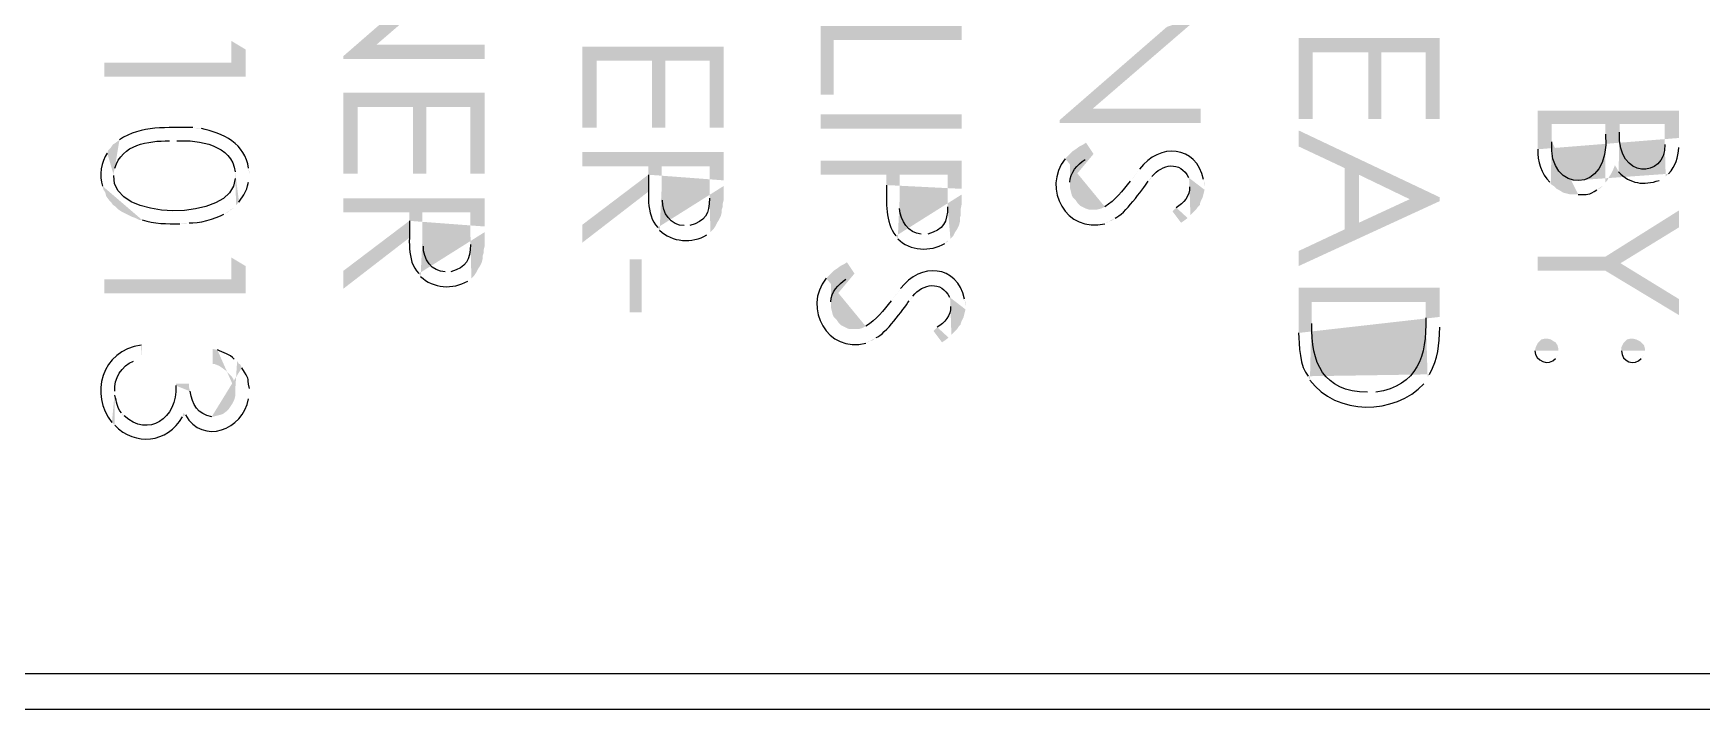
# Model space of a CAD drawing. Header units: inches. Extents: x -167 to 6071, y -6287 to -2731.
# Drawn here: x 1566 to 1660.6, y -6287.3 to -6249 of the extents above; entities that cross this region are included whole.
import ezdxf

# ---------------------------------------------------------------- set-up
doc = ezdxf.new("R2010")
doc.units = ezdxf.units.IN
doc.header["$LTSCALE"] = 96
doc.header["$MEASUREMENT"] = 0
doc.layers.add('PDF_Geometry', color=7, linetype='Continuous', true_color=0x4a4a4a)
doc.layers.add('PDF_Solid Fills', color=7, linetype='Continuous')

msp = doc.modelspace()

# ---------------------------------------------------------------- hatches: boundary and pattern name
at = {"layer": 'PDF_Solid Fills', "transparency": 33554559}
for points in [[(1618.623, -6249.375), (1618.623, -6248.575), (1610.623, -6248.575), (1610.623, -6252.469), (1611.37, -6252.469), (1611.37, -6249.375)], [(1645.717, -6253.855), (1645.717, -6249.269), (1637.717, -6249.269), (1637.717, -6253.855), (1638.517, -6253.855), (1638.517, -6250.069), (1641.663, -6250.069), (1641.663, -6253.855), (1642.41, -6253.855), (1642.41, -6250.069), (1644.917, -6250.069), (1644.917, -6253.855)], [(1578.037, -6251.455), (1578.037, -6249.909), (1577.237, -6249.429), (1577.237, -6250.655), (1570.037, -6250.655), (1570.037, -6251.455)], [(1591.583, -6250.442), (1591.583, -6249.642), (1585.45, -6249.642), (1583.583, -6250.282), (1583.583, -6250.442)], [(1605.13, -6254.335), (1605.13, -6249.749), (1597.13, -6249.749), (1597.13, -6254.335), (1597.93, -6254.335), (1597.93, -6250.549), (1601.077, -6250.549), (1601.077, -6254.335), (1601.823, -6254.335), (1601.823, -6250.549), (1604.33, -6250.549), (1604.33, -6254.335)], [(1591.583, -6256.949), (1591.583, -6252.362), (1583.583, -6252.362), (1583.583, -6256.949), (1584.383, -6256.949), (1584.383, -6253.162), (1587.53, -6253.162), (1587.53, -6256.949), (1588.277, -6256.949), (1588.277, -6253.162), (1590.783, -6253.162), (1590.783, -6256.949)], [(1632.17, -6254.069), (1632.17, -6253.269), (1626.037, -6253.269), (1624.17, -6253.909), (1624.17, -6254.069)], [(1645.717, -6258.495), (1645.717, -6258.282), (1637.717, -6254.495), (1637.717, -6255.402), (1640.33, -6256.629), (1640.33, -6260.095), (1641.13, -6257.002), (1644.01, -6258.389)], [(1645.717, -6258.495), (1644.01, -6258.389), (1641.13, -6259.722), (1641.13, -6257.002), (1640.33, -6260.095), (1637.717, -6261.322), (1637.717, -6262.175)], [(1659.263, -6264.949), (1659.263, -6264.042), (1655.957, -6262.015), (1655.103, -6261.642), (1651.263, -6261.642), (1651.263, -6262.442), (1655.103, -6262.442)], [(1578.037, -6263.722), (1578.037, -6262.175), (1577.237, -6261.695), (1577.237, -6262.922), (1570.037, -6262.922), (1570.037, -6263.722)]]:
    msp.add_hatch(color=256, dxfattribs=at).paths.add_polyline_path(points)
h = msp.add_hatch(color=256, dxfattribs=at)
h.paths.add_polyline_path([(1659.263, -6254.922), (1659.263, -6253.375), (1651.263, -6253.375), (1651.263, -6255.562)], flags=0)
h.paths.add_polyline_path([(1651.957, -6257.429), (1652.01, -6257.535), (1652.063, -6254.122), (1655.103, -6254.122), (1655.103, -6257.429), (1655.21, -6257.322), (1655.317, -6257.109), (1655.423, -6256.949), (1655.53, -6256.735), (1655.637, -6256.469), (1655.743, -6256.629), (1655.85, -6256.842), (1655.903, -6254.122), (1658.463, -6254.122), (1658.463, -6255.082), (1658.517, -6257.109), (1658.677, -6256.949)], flags=0)
h.paths.add_polyline_path([(1659.263, -6255.455), (1659.263, -6255.189)], flags=0)
h = msp.add_hatch(color=256, dxfattribs=at)
h.paths.add_polyline_path([(1578.25, -6257.002), (1578.25, -6256.842), (1578.197, -6256.629)], flags=0)
h.paths.add_polyline_path([(1575.53, -6254.389), (1575.317, -6254.389), (1575.05, -6254.335)], flags=0)
h.paths.add_polyline_path([(1570.89, -6255.029), (1570.677, -6255.189), (1570.517, -6255.295), (1570.57, -6257.055), (1570.57, -6256.842), (1570.623, -6256.629)], flags=0)
h.paths.add_polyline_path([(1573.717, -6255.082), (1574.143, -6255.082)], flags=0)
h.paths.add_polyline_path([(1577.45, -6256.842), (1577.503, -6257.055), (1577.503, -6258.709), (1577.663, -6258.549)], flags=0)
h.paths.add_polyline_path([(1578.197, -6257.429), (1578.25, -6257.215)], flags=0)
h = msp.add_hatch(color=256, dxfattribs=at)
h.paths.add_polyline_path([(1655.103, -6257.429), (1655.103, -6254.602), (1655.103, -6254.709)], flags=0)
h.paths.add_polyline_path([(1652.063, -6255.135), (1652.063, -6254.122), (1652.01, -6257.535), (1652.17, -6257.642), (1652.33, -6257.802), (1652.543, -6257.909), (1652.703, -6258.015), (1653.13, -6258.122), (1653.557, -6258.122)], flags=0)
h.paths.add_polyline_path([(1654.623, -6257.855), (1654.837, -6257.749), (1654.997, -6257.589)], flags=0)
h = msp.add_hatch(color=256, dxfattribs=at)
h.paths.add_polyline_path([(1658.517, -6257.109), (1658.463, -6255.082), (1658.463, -6255.295)], flags=0)
h.paths.add_polyline_path([(1655.903, -6254.602), (1655.903, -6254.122), (1655.85, -6256.842)], flags=0)
h.paths.add_polyline_path([(1658.143, -6257.322), (1658.357, -6257.215)], flags=0)
h = msp.add_hatch(color=256, dxfattribs=at)
h.paths.add_polyline_path([(1577.503, -6258.709), (1577.503, -6257.055), (1577.45, -6257.215)], flags=0)
h.paths.add_polyline_path([(1570.57, -6257.055), (1570.517, -6255.295), (1570.41, -6255.455), (1570.25, -6255.615), (1570.197, -6255.775)], flags=0)
h.paths.add_polyline_path([(1569.93, -6257.642), (1569.983, -6257.855), (1570.09, -6258.015), (1570.143, -6258.229), (1570.303, -6258.442), (1570.41, -6258.549), (1570.517, -6258.709), (1570.677, -6258.815), (1570.837, -6258.975), (1570.997, -6259.082), (1571.637, -6259.402), (1571.797, -6259.455), (1572.01, -6259.562), (1572.17, -6259.562)], flags=0)
h.paths.add_polyline_path([(1574.303, -6259.775), (1574.57, -6259.775), (1574.837, -6259.722)], flags=0)
h.paths.add_polyline_path([(1576.81, -6259.242), (1577.023, -6259.135), (1577.183, -6258.975), (1577.397, -6258.869)], flags=0)
h = msp.add_hatch(color=256, dxfattribs=at)
h.paths.add_polyline_path([(1605.13, -6257.322), (1605.13, -6255.722), (1597.13, -6255.722), (1597.13, -6256.522), (1600.863, -6256.522), (1600.863, -6257.002)], flags=0)
h.paths.add_polyline_path([(1601.397, -6259.989), (1601.503, -6260.149), (1601.61, -6257.909), (1601.61, -6256.522), (1604.33, -6256.522), (1604.33, -6257.909), (1604.383, -6260.255), (1604.543, -6260.095), (1604.65, -6259.935), (1604.757, -6259.722), (1604.863, -6259.562), (1604.97, -6259.349), (1605.023, -6259.135), (1605.023, -6258.975), (1605.077, -6258.815), (1605.077, -6258.655), (1605.13, -6258.442), (1605.13, -6257.642)], flags=0)
h = msp.add_hatch(color=256, dxfattribs=at)
h.paths.add_polyline_path([(1632.383, -6257.642), (1632.383, -6257.482), (1632.33, -6257.269)], flags=0)
h.paths.add_polyline_path([(1628.703, -6256.682), (1628.383, -6257.109), (1628.17, -6257.375)], flags=0)
h.paths.add_polyline_path([(1626.73, -6258.815), (1626.517, -6258.922), (1626.303, -6258.975), (1625.823, -6258.975), (1625.663, -6258.922), (1625.45, -6258.815), (1625.343, -6258.762), (1625.183, -6258.602), (1625.077, -6258.442), (1624.917, -6258.282), (1624.863, -6258.175), (1624.81, -6257.962), (1624.757, -6257.749), (1624.757, -6255.829), (1624.597, -6255.989), (1624.49, -6256.095)], flags=0)
h.paths.add_polyline_path([(1626.73, -6259.775), (1626.89, -6259.669), (1627.103, -6259.615), (1627.317, -6259.455)], flags=0)
h.paths.add_polyline_path([(1629.183, -6257.375), (1629.343, -6257.215), (1629.397, -6257.109)], flags=0)
h.paths.add_polyline_path([(1631.477, -6257.162), (1631.53, -6257.375), (1631.53, -6257.589), (1631.583, -6259.295), (1631.743, -6259.135), (1631.903, -6258.975), (1632.01, -6258.815), (1632.117, -6258.709), (1632.117, -6258.655), (1632.17, -6258.495), (1632.277, -6258.282), (1632.383, -6257.855)], flags=0)
h = msp.add_hatch(color=256, dxfattribs=at)
h.paths.add_polyline_path([(1626.09, -6255.829), (1625.663, -6255.189), (1625.503, -6255.295), (1625.29, -6255.402), (1625.077, -6255.562), (1624.917, -6255.669), (1624.757, -6255.829), (1624.757, -6257.535), (1624.757, -6257.429)], flags=0)
h.paths.add_polyline_path([(1625.61, -6256.149), (1625.823, -6255.989)], flags=0)
h = msp.add_hatch(color=256, dxfattribs=at)
h.paths.add_polyline_path([(1618.623, -6257.802), (1618.623, -6256.202), (1610.623, -6256.202), (1610.623, -6257.002), (1614.357, -6257.002), (1614.357, -6257.589)], flags=0)
h.paths.add_polyline_path([(1614.89, -6260.469), (1614.997, -6260.629), (1615.103, -6258.389), (1615.103, -6257.002), (1617.823, -6257.002), (1617.823, -6258.442), (1617.983, -6260.629), (1618.143, -6260.469), (1618.25, -6260.255), (1618.357, -6260.095), (1618.463, -6259.882), (1618.517, -6259.669), (1618.517, -6259.455), (1618.57, -6259.295), (1618.57, -6258.922), (1618.623, -6258.655), (1618.623, -6258.122)], flags=0)
h = msp.add_hatch(color=256, dxfattribs=at)
h.paths.add_polyline_path([(1631.583, -6259.295), (1631.53, -6257.589), (1631.53, -6257.695)], flags=0)
h.paths.add_polyline_path([(1630.783, -6258.869), (1630.57, -6259.082), (1631.05, -6259.722), (1631.21, -6259.615), (1631.423, -6259.455)], flags=0)
h = msp.add_hatch(color=256, dxfattribs=at)
h.paths.add_polyline_path([(1591.583, -6259.935), (1591.583, -6258.335), (1583.583, -6258.335), (1583.583, -6259.135), (1587.317, -6259.135), (1587.317, -6259.615)], flags=0)
h.paths.add_polyline_path([(1587.85, -6262.602), (1587.957, -6262.762), (1588.063, -6260.522), (1588.063, -6259.135), (1590.783, -6259.135), (1590.783, -6260.522), (1590.837, -6262.869), (1590.997, -6262.709), (1591.103, -6262.549), (1591.21, -6262.335), (1591.317, -6262.175), (1591.423, -6261.962), (1591.477, -6261.749), (1591.477, -6261.589), (1591.53, -6261.429), (1591.53, -6261.269), (1591.583, -6261.055), (1591.583, -6260.255)], flags=0)
h = msp.add_hatch(color=256, dxfattribs=at)
h.paths.add_polyline_path([(1604.383, -6260.255), (1604.33, -6257.909), (1604.33, -6258.335)], flags=0)
h.paths.add_polyline_path([(1603.21, -6259.882), (1602.89, -6259.882)], flags=0)
h.paths.add_polyline_path([(1601.663, -6258.442), (1601.61, -6258.175), (1601.61, -6257.909), (1601.503, -6260.149)], flags=0)
h.paths.add_polyline_path([(1604.17, -6260.415), (1604.33, -6260.309)], flags=0)
h = msp.add_hatch(color=256, dxfattribs=at)
h.paths.add_polyline_path([(1617.983, -6260.629), (1617.823, -6258.442), (1617.823, -6258.815)], flags=0)
h.paths.add_polyline_path([(1616.703, -6260.362), (1616.33, -6260.362)], flags=0)
h.paths.add_polyline_path([(1615.103, -6258.922), (1615.103, -6258.389), (1614.997, -6260.629)], flags=0)
h.paths.add_polyline_path([(1617.663, -6260.895), (1617.823, -6260.789), (1617.823, -6260.735)], flags=0)
h = msp.add_hatch(color=256, dxfattribs=at)
h.paths.add_polyline_path([(1590.837, -6262.869), (1590.783, -6260.522), (1590.783, -6260.949)], flags=0)
h.paths.add_polyline_path([(1589.663, -6262.495), (1589.343, -6262.495)], flags=0)
h.paths.add_polyline_path([(1588.117, -6261.055), (1588.063, -6260.789), (1588.063, -6260.522), (1587.957, -6262.762)], flags=0)
h.paths.add_polyline_path([(1590.623, -6263.029), (1590.783, -6262.922)], flags=0)
h = msp.add_hatch(color=256, dxfattribs=at)
h.paths.add_polyline_path([(1612.543, -6262.602), (1612.117, -6261.962), (1611.957, -6262.069), (1611.743, -6262.175), (1611.53, -6262.335), (1611.37, -6262.442), (1611.21, -6262.602), (1611.21, -6264.309), (1611.21, -6264.202)], flags=0)
h.paths.add_polyline_path([(1612.063, -6262.922), (1612.277, -6262.762)], flags=0)
h = msp.add_hatch(color=256, dxfattribs=at)
h.paths.add_polyline_path([(1618.837, -6264.415), (1618.837, -6264.255), (1618.783, -6264.042)], flags=0)
h.paths.add_polyline_path([(1615.157, -6263.455), (1614.997, -6263.669), (1614.837, -6263.882), (1614.623, -6264.149)], flags=0)
h.paths.add_polyline_path([(1613.183, -6265.589), (1612.97, -6265.695), (1612.757, -6265.749), (1612.277, -6265.749), (1612.117, -6265.695), (1611.903, -6265.589), (1611.797, -6265.535), (1611.637, -6265.375), (1611.53, -6265.215), (1611.37, -6265.055), (1611.317, -6264.949), (1611.263, -6264.735), (1611.21, -6264.522), (1611.21, -6262.602), (1611.05, -6262.762), (1610.943, -6262.869)], flags=0)
h.paths.add_polyline_path([(1613.183, -6266.549), (1613.343, -6266.442), (1613.557, -6266.389), (1613.77, -6266.229)], flags=0)
h.paths.add_polyline_path([(1615.637, -6264.149), (1615.797, -6263.989), (1615.85, -6263.882)], flags=0)
h.paths.add_polyline_path([(1617.93, -6263.935), (1617.983, -6264.149), (1617.983, -6264.362), (1618.037, -6266.069), (1618.197, -6265.909), (1618.357, -6265.749), (1618.463, -6265.589), (1618.57, -6265.482), (1618.57, -6265.429), (1618.623, -6265.269), (1618.73, -6265.055), (1618.783, -6264.842), (1618.837, -6264.629)], flags=0)
h = msp.add_hatch(color=256, dxfattribs=at)
h.paths.add_polyline_path([(1645.717, -6265.055), (1645.717, -6263.402), (1637.717, -6263.402), (1637.717, -6265.962)], flags=0)
h.paths.add_polyline_path([(1638.25, -6268.415), (1638.357, -6268.629), (1638.463, -6264.202), (1644.917, -6264.202), (1644.917, -6264.735), (1645.023, -6268.469), (1645.13, -6268.309)], flags=0)
h.paths.add_polyline_path([(1645.717, -6265.642), (1645.717, -6265.375)], flags=0)
h = msp.add_hatch(color=256, dxfattribs=at)
h.paths.add_polyline_path([(1618.037, -6266.069), (1617.983, -6264.362), (1617.983, -6264.469)], flags=0)
h.paths.add_polyline_path([(1617.237, -6265.642), (1617.023, -6265.855), (1617.503, -6266.495), (1617.663, -6266.389), (1617.877, -6266.229)], flags=0)
h = msp.add_hatch(color=256, dxfattribs=at)
h.paths.add_polyline_path([(1645.023, -6268.469), (1644.917, -6264.735), (1644.917, -6265.109)], flags=0)
h.paths.add_polyline_path([(1642.09, -6269.322), (1641.61, -6269.322)], flags=0)
h.paths.add_polyline_path([(1638.463, -6265.429), (1638.463, -6264.202), (1638.357, -6268.629)], flags=0)
h.paths.add_polyline_path([(1644.81, -6268.842), (1644.917, -6268.629)], flags=0)
h = msp.add_hatch(color=256, dxfattribs=at)
h.paths.add_polyline_path([(1652.437, -6266.975), (1652.437, -6266.869), (1652.383, -6266.655), (1652.277, -6266.495), (1652.17, -6266.442), (1652.01, -6266.335), (1651.797, -6266.282), (1651.69, -6266.282), (1651.477, -6266.335), (1651.263, -6266.549), (1651.157, -6266.762), (1651.103, -6266.975)], flags=0)
h.paths.add_polyline_path([(1652.277, -6267.402), (1652.33, -6267.349), (1652.437, -6267.189)], flags=0)
h = msp.add_hatch(color=256, dxfattribs=at)
h.paths.add_polyline_path([(1657.343, -6266.975), (1657.343, -6266.869), (1657.29, -6266.655), (1657.077, -6266.442), (1656.863, -6266.335), (1656.65, -6266.282), (1656.543, -6266.282), (1656.33, -6266.335), (1656.17, -6266.495), (1656.117, -6266.549), (1656.01, -6266.762), (1656.01, -6266.975)], flags=0)
h.paths.add_polyline_path([(1657.13, -6267.402), (1657.183, -6267.349), (1657.29, -6267.189)], flags=0)
h = msp.add_hatch(color=256, dxfattribs=at)
h.paths.add_polyline_path([(1572.17, -6267.402), (1572.17, -6266.602), (1572.117, -6266.655)], flags=0)
h.paths.add_polyline_path([(1570.463, -6271.029), (1570.623, -6271.189), (1570.623, -6269.269)], flags=0)
h.paths.add_polyline_path([(1571.69, -6267.562), (1571.903, -6267.455)], flags=0)
h = msp.add_hatch(color=256, dxfattribs=at)
h.paths.add_polyline_path([(1577.557, -6267.562), (1577.397, -6267.455)], flags=0)
h.paths.add_polyline_path([(1576.437, -6266.922), (1576.17, -6266.869), (1576.17, -6267.722), (1576.277, -6267.722), (1576.543, -6267.829), (1576.703, -6267.935), (1576.917, -6268.095), (1577.023, -6268.202), (1577.237, -6268.415), (1577.343, -6268.575), (1577.45, -6269.002), (1577.45, -6269.215)], flags=0)
h = msp.add_hatch(color=256, dxfattribs=at)
h.paths.add_polyline_path([(1578.25, -6269.215), (1578.25, -6269.109)], flags=0)
h.paths.add_polyline_path([(1577.823, -6267.935), (1577.717, -6267.722), (1577.663, -6267.722), (1577.557, -6267.562), (1577.45, -6269.215), (1577.45, -6269.535), (1577.397, -6269.749), (1577.29, -6269.962), (1577.077, -6270.282), (1576.97, -6270.389), (1576.757, -6270.549), (1576.597, -6270.602), (1576.383, -6270.655), (1576.17, -6270.709), (1576.117, -6270.709)], flags=0)
h.paths.add_polyline_path([(1574.89, -6269.269), (1574.837, -6269.055), (1574.837, -6268.842), (1574.09, -6268.842), (1574.09, -6268.949)], flags=0)
h.paths.add_polyline_path([(1571.157, -6270.655), (1571.103, -6270.655), (1570.997, -6270.495)], flags=0)
h.paths.add_polyline_path([(1570.623, -6269.482), (1570.623, -6269.269), (1570.623, -6271.189)], flags=0)
h.paths.add_polyline_path([(1574.463, -6270.709), (1574.517, -6270.495), (1574.623, -6270.602)], flags=0)
h.paths.add_polyline_path([(1578.197, -6269.695), (1578.25, -6269.429)], flags=0)

# ---------------------------------------------------------------- linework, layer by layer
at = {"layer": 'PDF_Geometry', "color": 7}
for points in [[(774.037, -6189.909), (1748.703, -6189.909), (1748.703, -6287.295), (774.037, -6287.295)], [(776.063, -6285.269), (776.063, -6191.882), (1746.73, -6191.882), (1746.73, -6285.269)]]:
    msp.add_lwpolyline(points, close=True, dxfattribs=at)
for points in [[(1575.05, -6254.335), (1573.641, -6254.357), (1572.111, -6254.182), (1570.89, -6255.029)], [(1574.143, -6255.082), (1575.405, -6255.021), (1577.262, -6255.319), (1577.45, -6256.842)], [(1578.197, -6256.629), (1578.059, -6255.277), (1576.724, -6254.621), (1575.53, -6254.389)], [(1655.103, -6254.709), (1655.421, -6258.217), (1651.79, -6258.057), (1652.063, -6255.135)], [(1658.463, -6255.295), (1658.527, -6257.22), (1655.744, -6257.316), (1655.903, -6254.602)], [(1570.197, -6255.775), (1569.846, -6256.268), (1569.708, -6257.068), (1569.93, -6257.642)], [(1570.623, -6256.629), (1571.038, -6255.271), (1572.502, -6255.085), (1573.717, -6255.082)], [(1632.33, -6257.269), (1631.923, -6255.319), (1629.812, -6255.186), (1628.703, -6256.682)], [(1651.263, -6255.562), (1651.26, -6256.232), (1651.443, -6256.963), (1651.957, -6257.429)], [(1658.677, -6256.949), (1659.13, -6256.479), (1659.184, -6256.048), (1659.263, -6255.455)], [(1624.49, -6256.095), (1623.123, -6257.795), (1624.576, -6260.34), (1626.73, -6259.775)], [(1624.757, -6257.429), (1624.754, -6256.882), (1625.174, -6256.429), (1625.61, -6256.149)], [(1629.397, -6257.109), (1629.971, -6256.391), (1631.009, -6256.208), (1631.477, -6257.162)], [(1655.85, -6256.842), (1656.494, -6257.524), (1657.27, -6257.623), (1658.143, -6257.322)], [(1577.45, -6257.215), (1577.391, -6259.696), (1570.384, -6259.663), (1570.57, -6257.055)], [(1577.663, -6258.549), (1577.981, -6258.054), (1578.075, -6258.043), (1578.197, -6257.429)], [(1600.863, -6257.002), (1600.916, -6257.964), (1600.669, -6259.226), (1601.397, -6259.989)], [(1614.357, -6257.589), (1614.374, -6258.59), (1614.261, -6259.647), (1614.89, -6260.469)], [(1628.17, -6257.375), (1627.734, -6257.908), (1627.318, -6258.448), (1626.73, -6258.815)], [(1627.317, -6259.455), (1627.832, -6259.264), (1628.873, -6257.839), (1629.183, -6257.375)], [(1631.53, -6257.695), (1631.582, -6258.196), (1631.177, -6258.624), (1630.783, -6258.869)], [(1653.557, -6258.122), (1654.087, -6258.118), (1654.151, -6258.183), (1654.623, -6257.855)], [(1602.89, -6259.882), (1602.146, -6259.902), (1601.624, -6259.146), (1601.663, -6258.442)], [(1604.33, -6258.335), (1604.31, -6259.211), (1604.116, -6259.634), (1603.21, -6259.882)], [(1572.17, -6259.562), (1572.864, -6259.783), (1573.58, -6259.792), (1574.303, -6259.775)], [(1574.837, -6259.722), (1575.331, -6259.796), (1576.347, -6259.466), (1576.81, -6259.242)], [(1587.317, -6259.615), (1587.369, -6260.577), (1587.122, -6261.839), (1587.85, -6262.602)], [(1616.33, -6260.362), (1615.574, -6260.331), (1615.158, -6259.607), (1615.103, -6258.922)], [(1617.823, -6258.815), (1617.804, -6259.691), (1617.61, -6260.114), (1616.703, -6260.362)], [(1601.503, -6260.149), (1602.197, -6260.829), (1603.349, -6260.908), (1604.17, -6260.415)], [(1614.997, -6260.629), (1615.678, -6261.339), (1616.846, -6261.374), (1617.663, -6260.895)], [(1589.343, -6262.495), (1588.599, -6262.515), (1588.078, -6261.759), (1588.117, -6261.055)], [(1590.783, -6260.949), (1590.764, -6261.824), (1590.57, -6262.247), (1589.663, -6262.495)], [(1618.783, -6264.042), (1618.377, -6262.093), (1616.265, -6261.959), (1615.157, -6263.455)], [(1587.957, -6262.762), (1588.65, -6263.442), (1589.802, -6263.52), (1590.623, -6263.029)], [(1610.943, -6262.869), (1609.576, -6264.568), (1611.03, -6267.113), (1613.183, -6266.549)], [(1611.21, -6264.202), (1611.206, -6263.655), (1611.627, -6263.202), (1612.063, -6262.922)], [(1615.85, -6263.882), (1616.424, -6263.165), (1617.462, -6262.982), (1617.93, -6263.935)], [(1614.623, -6264.149), (1614.188, -6264.68), (1613.772, -6265.222), (1613.183, -6265.589)], [(1613.77, -6266.229), (1614.286, -6266.037), (1615.326, -6264.614), (1615.637, -6264.149)], [(1617.983, -6264.469), (1618.035, -6264.969), (1617.63, -6265.399), (1617.237, -6265.642)], [(1641.61, -6269.322), (1639.088, -6269.28), (1638.417, -6267.667), (1638.463, -6265.429)], [(1644.917, -6265.109), (1644.977, -6267.276), (1644.476, -6268.938), (1642.09, -6269.322)], [(1637.717, -6265.962), (1637.726, -6266.618), (1637.793, -6267.913), (1638.25, -6268.415)], [(1645.13, -6268.309), (1645.669, -6267.362), (1645.645, -6266.698), (1645.717, -6265.642)], [(1572.117, -6266.655), (1569.879, -6266.928), (1569.181, -6269.502), (1570.463, -6271.029)], [(1577.397, -6267.455), (1577.156, -6267.152), (1576.76, -6267.089), (1576.437, -6266.922)], [(1651.103, -6266.975), (1651.097, -6267.555), (1651.915, -6267.877), (1652.277, -6267.402)], [(1656.01, -6266.975), (1656.012, -6267.6), (1656.766, -6267.855), (1657.13, -6267.402)], [(1570.623, -6269.269), (1570.574, -6268.553), (1571.002, -6267.815), (1571.69, -6267.562)], [(1578.25, -6269.109), (1578.109, -6268.324), (1578.287, -6268.71), (1577.823, -6267.935)], [(1574.09, -6268.949), (1574.19, -6270.814), (1572.502, -6271.916), (1571.157, -6270.655)], [(1638.357, -6268.629), (1639.807, -6270.648), (1643.193, -6270.617), (1644.81, -6268.842)], [(1570.997, -6270.495), (1570.719, -6270.137), (1570.746, -6269.897), (1570.623, -6269.482)], [(1574.623, -6270.602), (1575.618, -6272.325), (1577.896, -6271.465), (1578.197, -6269.695)], [(1576.117, -6270.709), (1575.317, -6270.583), (1575.027, -6269.999), (1574.89, -6269.269)], [(1570.623, -6271.189), (1571.759, -6272.392), (1573.627, -6272.204), (1574.463, -6270.709)]]:
    msp.add_open_spline(points, degree=3, dxfattribs=at)
at = {"layer": 'PDF_Solid Fills', "transparency": 33554559}
for points in [[(1591.583, -6244.362), (1589.663, -6245.002), (1585.45, -6249.642), (1583.583, -6250.282)], [(1632.17, -6247.989), (1630.25, -6248.629), (1626.037, -6253.269), (1624.17, -6253.909)], [(1610.623, -6254.389), (1618.623, -6254.389), (1610.623, -6253.589), (1618.623, -6253.589)], [(1600.863, -6257.962), (1600.863, -6257.002), (1597.13, -6260.842), (1597.13, -6259.829)], [(1587.317, -6260.575), (1587.317, -6259.615), (1583.583, -6263.455), (1583.583, -6262.442)], [(1659.263, -6259.989), (1659.263, -6259.029), (1655.957, -6262.015), (1655.103, -6261.642)], [(1599.797, -6264.789), (1600.49, -6264.789), (1599.797, -6261.802), (1600.49, -6261.802)]]:
    msp.add_solid(points, dxfattribs=at)

doc.saveas('drawing.dxf')
